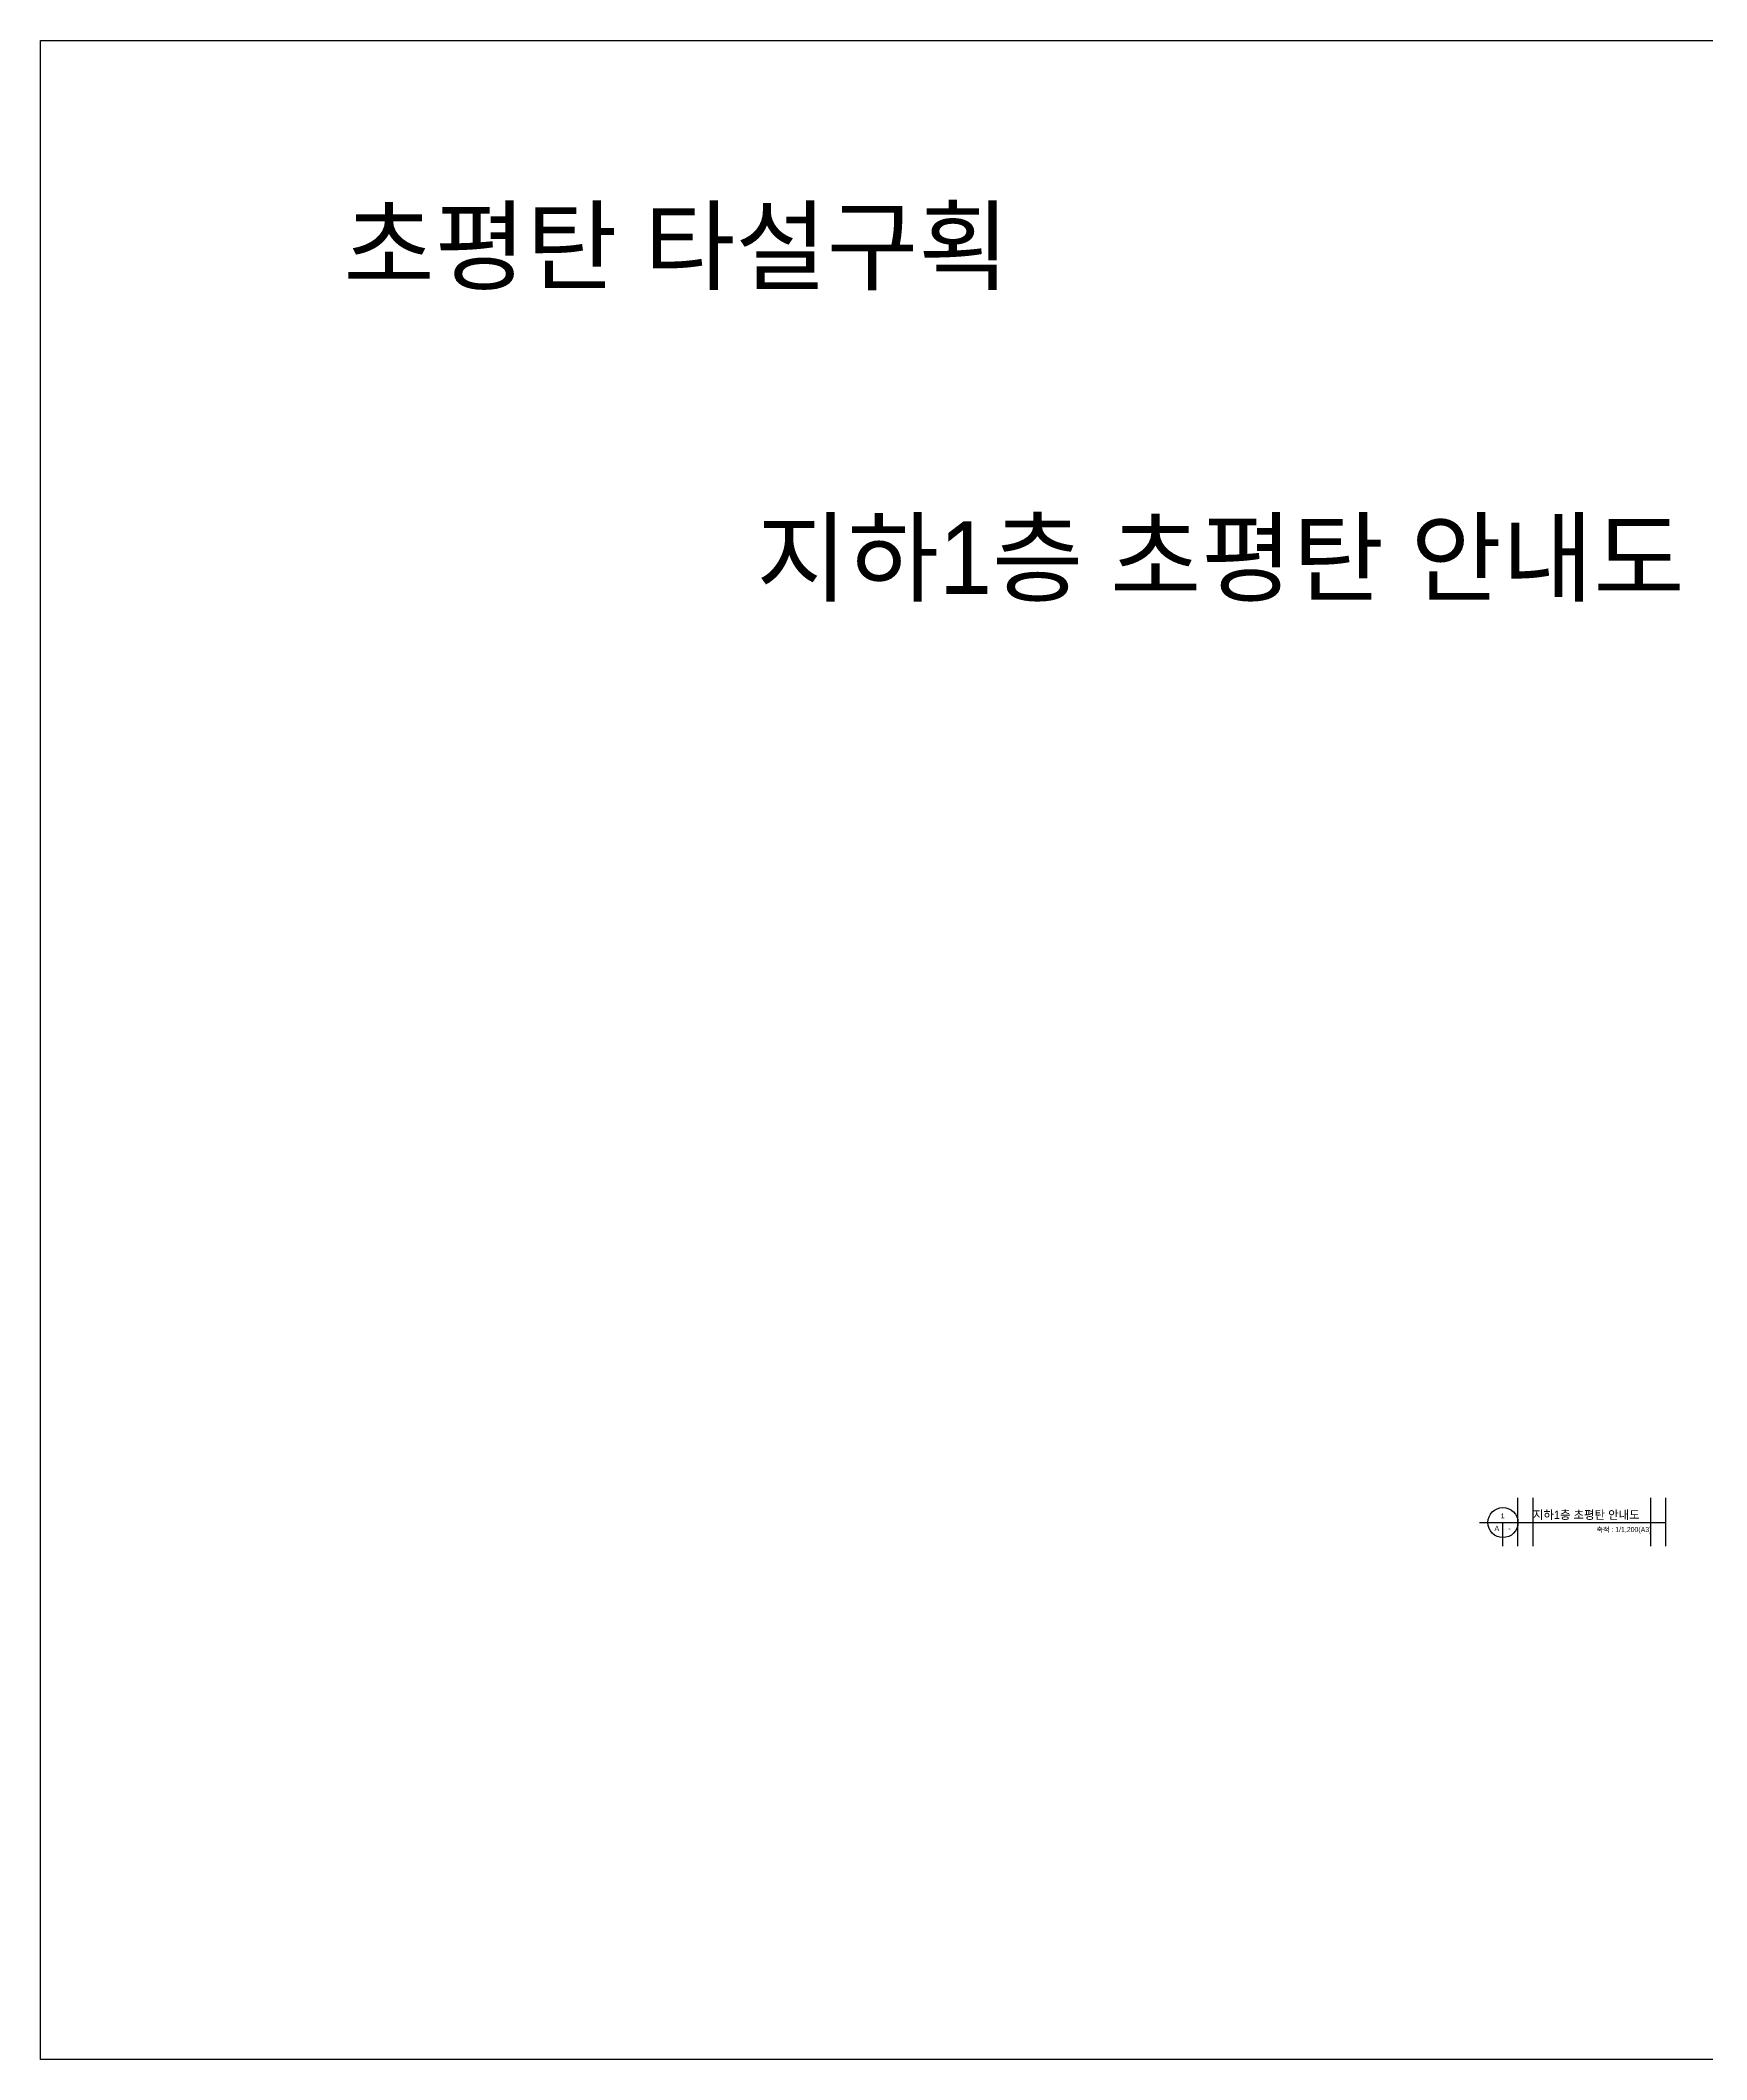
# Model space of a CAD drawing. Header units: millimetres. Extents: x 9435661 to 11303436, y 2538925 to 3262264.
# Drawn here: x 9435661 to 10032512, y 2538925 to 3262264 of the extents above; entities that cross this region are included whole.
import ezdxf
from ezdxf.enums import TextEntityAlignment as Align

# ---------------------------------------------------------------- set-up
doc = ezdxf.new("R2010")
doc.units = ezdxf.units.MM
doc.header["$LTSCALE"] = 1000
doc.header["$MEASUREMENT"] = 0
doc.layers.get('DEFPOINTS').update_dxf_attribs({"color": 117, "linetype": 'CONTINUOUS'})
for name, color, linetype in [('A-TIT', 2, 'CONTINUOUS'), ('A-TXT-5.0', 3, 'CONTINUOUS'), ("CON'C", 2, 'CONTINUOUS'), ('FORM', 7, 'CONTINUOUS'), ('SYM-2', 7, 'CONTINUOUS')]:
    doc.layers.add(name, color=color, linetype=linetype)
doc.styles.add('돋움', font='Dotum.ttf', dxfattribs={"width": 0.9})

msp = doc.modelspace()

# ---------------------------------------------------------------- linework, layer by layer
at = {"layer": 'A-TIT'}
for p, q in [((9951150, 2731313), (10017948, 2731313)), ((9959550, 2722913), (9959550, 2731313))]:
    msp.add_line(p, q, dxfattribs=at)
msp.add_circle((9959550, 2731313), 5400, dxfattribs=at)
at = {"layer": "CON'C", "color": 4, "ltscale": 3}
msp.add_lwpolyline([(9435661, 3262264), (11303436, 3262264), (11303436, 2538925), (9435661, 2538925)], close=True, dxfattribs=at)
at = {"layer": 'DEFPOINTS', "linetype": 'ByBlock'}
for p, q in [((9964950, 2722913), (9964950, 2740167)), ((9970350, 2722913), (9970350, 2740167)), ((10012548, 2722913), (10012548, 2740167)), ((10017948, 2722913), (10017948, 2740167))]:
    msp.add_line(p, q, dxfattribs=at)

# ---------------------------------------------------------------- texts
at = {"layer": 'A-TXT-5.0', "style": '돋움'}
msp.add_text('지하1층 초평탄 안내도', height=3000, dxfattribs=at).set_placement((9970276, 2732573))
msp.add_text('축척 : 1/1,200(A3)', height=1800, dxfattribs=at).set_placement((10012764, 2728810), align=Align.MIDDLE_RIGHT)
at = {"layer": 'FORM', "color": 6, "style": '돋움'}
msp.add_text('초평탄 타설구획', height=26086.8, dxfattribs=at).set_placement((9782833, 3175578), align=Align.RIGHT)
at = {"layer": 'FORM', "color": 7, "style": '돋움'}
msp.add_text('지하1층 초평탄 안내도', height=26086.8, dxfattribs=at).set_placement((10024657, 3063926), align=Align.RIGHT)
at = {"layer": 'SYM-2', "color": 3, "style": '돋움'}
for s, p in [('1', (9959462, 2733722)), ('A', (9957378, 2729242)), ('-', (9961937, 2729207))]:
    msp.add_text(s, height=1800, dxfattribs=at).set_placement(p, align=Align.MIDDLE_CENTER)

doc.saveas('drawing.dxf')
